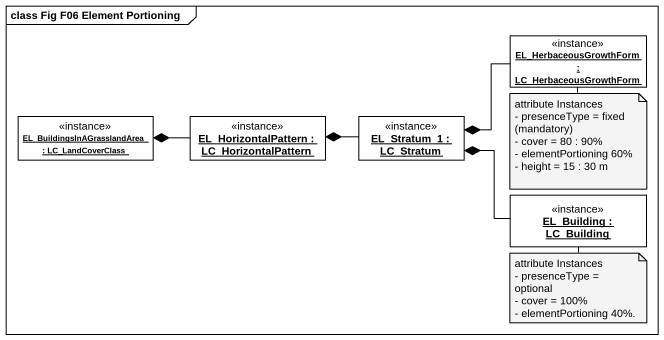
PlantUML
@startuml
mainframe class Fig F06 Element Portioning
hide circle
hide empty members
object "EL_HerbaceousGrowthForm : LC_HerbaceousGrowthForm" as EL_HerbaceousGrowthForm <<instance>> #FFFFFF
object "EL_BuildingsInAGrasslandArea : LC_LandCoverClass" as EL_BuildingsInAGrasslandArea <<instance>> #FFFFFF
object "EL_HorizontalPattern : LC_HorizontalPattern" as EL_HorizontalPattern <<instance>> #FFFFFF
object "EL_Stratum_1 : LC_Stratum" as EL_Stratum_1 <<instance>> #FFFFFF
object "EL_Building : LC_Building" as EL_Building <<instance>> #FFFFFF
EL_HerbaceousGrowthForm -left-* EL_Stratum_1
EL_HorizontalPattern -left-* EL_BuildingsInAGrasslandArea
EL_Stratum_1 -left-* EL_HorizontalPattern
EL_Building -left-* EL_Stratum_1
note bottom of EL_HerbaceousGrowthForm
  attribute Instances
  - presenceType = fixed (mandatory)
  - cover = 80 : 90%
  - elementPortioning 60%
  - height = 15 : 30 m
end note
note bottom of EL_Building
  attribute Instances
  - presenceType = optional
  - cover = 100%
  - elementPortioning 40%.
end note
@enduml
